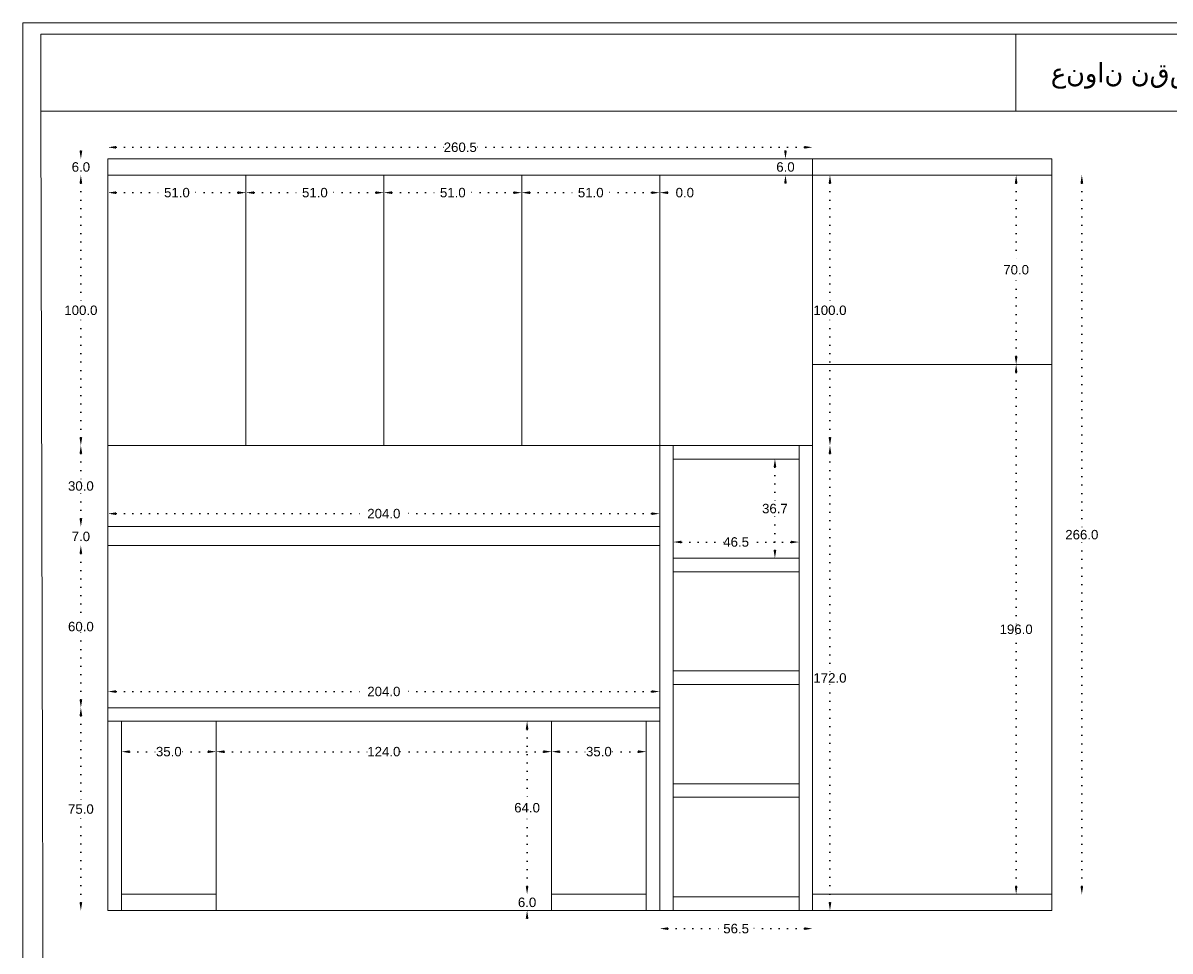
# Model space of a CAD drawing. Header units: inches. Extents: x 168 to 5693, y 62 to 1947.
# Drawn here: x 2000.8 to 2424.9, y 500.2 to 843.5 of the extents above; entities that cross this region are included whole.
import ezdxf

# ---------------------------------------------------------------- set-up
doc = ezdxf.new("R2010")
doc.units = ezdxf.units.IN
doc.header["$MEASUREMENT"] = 0
doc.linetypes.add('ACAD_ISO07W100', pattern=[3, 0, -3])
doc.styles.get("Standard").update_dxf_attribs({"font": 'arial.ttf'})
doc.dimstyles.get("Standard").update_dxf_attribs({"dimtxt": 3.5, "dimasz": 3, "dimexe": 0.18, "dimexo": 0.0625, "dimgap": 0.09, "dimtad": 0, "dimtih": 1, "dimtoh": 1, "dimdec": 1, "dimzin": 0, "dimdsep": 46, "dimtxsty": 'Standard', "dimcen": 0.09, "dimse1": 1, "dimse2": 1, "dimadec": 0, "dimazin": 0, "dimtfac": 1, "dimtdec": 1, "dimtofl": 0, "dimtmove": 0, "dimatfit": 3, "dimfxl": 1, "dimtolj": 1, "dimtzin": 0, "dimarcsym": 0})

# ---------------------------------------------------------------- blocks, each defined once
blk = doc.blocks.new('*D62')
at = {"color": 0, "linetype": 'ACAD_ISO07W100', "lineweight": -2, "transparency": 16777216}
for p, q in [((2299.13, 684.21), (2299.13, 603.09)), ((2299.13, 518.21), (2299.13, 599.33))]:
    blk.add_line(p, q, dxfattribs=at)
at = {"color": 0, "transparency": 16777216}
for points in [[(2298.63, 684.21), (2299.63, 684.21), (2299.13, 687.21)], [(2298.63, 518.21), (2299.63, 518.21), (2299.13, 515.21)]]:
    blk.add_solid(points, dxfattribs=at)
at = {"layer": 'Defpoints', "color": 0, "transparency": 16777216}
for p in [(2237.79, 687.21), (2299.13, 687.21), (2237.79, 515.21)]:
    blk.add_point(p, dxfattribs=at)
at = {"color": 0, "lineweight": 20, "transparency": 16777216, "insert": (2299.13, 601.21), "char_height": 3.5, "attachment_point": 5}
blk.add_mtext('\\A1;172.0', dxfattribs=at)
blk = doc.blocks.new('*D63')
at = {"color": 0, "linetype": 'ACAD_ISO07W100', "lineweight": -2, "transparency": 16777216}
for p, q in [((2035.19, 596.2), (2128.17, 596.2)), ((2233.19, 596.2), (2140.21, 596.2))]:
    blk.add_line(p, q, dxfattribs=at)
at = {"color": 0, "transparency": 16777216}
for points in [[(2035.19, 596.7), (2035.19, 595.7), (2032.19, 596.2)], [(2233.19, 596.7), (2233.19, 595.7), (2236.19, 596.2)]]:
    blk.add_solid(points, dxfattribs=at)
at = {"layer": 'Defpoints', "color": 0, "transparency": 16777216}
for p in [(2236.19, 596.2), (2032.19, 585.21), (2236.19, 585.21)]:
    blk.add_point(p, dxfattribs=at)
at = {"color": 0, "lineweight": 20, "transparency": 16777216, "insert": (2134.19, 596.2), "char_height": 3.5, "attachment_point": 5}
blk.add_mtext('\\A1;204.0', dxfattribs=at)
blk = doc.blocks.new('*D64')
at = {"color": 0, "linetype": 'ACAD_ISO07W100', "lineweight": -2, "transparency": 16777216}
for p, q in [((2040.19, 573.96), (2050.06, 573.96)), ((2069.19, 573.96), (2059.32, 573.96))]:
    blk.add_line(p, q, dxfattribs=at)
at = {"color": 0, "transparency": 16777216}
for points in [[(2040.19, 574.46), (2040.19, 573.46), (2037.19, 573.96)], [(2069.19, 574.46), (2069.19, 573.46), (2072.19, 573.96)]]:
    blk.add_solid(points, dxfattribs=at)
at = {"layer": 'Defpoints', "color": 0, "transparency": 16777216}
for p in [(2037.19, 585.21), (2072.19, 585.21), (2037.19, 573.96)]:
    blk.add_point(p, dxfattribs=at)
at = {"color": 0, "lineweight": 20, "transparency": 16777216, "insert": (2054.69, 573.96), "char_height": 3.5, "attachment_point": 5}
blk.add_mtext('\\A1;35.0', dxfattribs=at)
blk = doc.blocks.new('*D65')
at = {"color": 0, "linetype": 'ACAD_ISO07W100', "lineweight": -2, "transparency": 16777216}
for p, q in [((2075.19, 573.96), (2128.36, 573.96)), ((2193.19, 573.96), (2140.01, 573.96))]:
    blk.add_line(p, q, dxfattribs=at)
at = {"color": 0, "transparency": 16777216}
for points in [[(2075.19, 574.46), (2075.19, 573.46), (2072.19, 573.96)], [(2193.19, 574.46), (2193.19, 573.46), (2196.19, 573.96)]]:
    blk.add_solid(points, dxfattribs=at)
at = {"layer": 'Defpoints', "color": 0, "transparency": 16777216}
for p in [(2072.19, 585.21), (2196.19, 585.21), (2072.19, 573.96)]:
    blk.add_point(p, dxfattribs=at)
at = {"color": 0, "lineweight": 20, "transparency": 16777216, "insert": (2134.19, 573.96), "char_height": 3.5, "attachment_point": 5}
blk.add_mtext('\\A1;124.0', dxfattribs=at)
blk = doc.blocks.new('*D66')
at = {"color": 0, "linetype": 'ACAD_ISO07W100', "lineweight": -2, "transparency": 16777216}
for p, q in [((2199.19, 573.96), (2209.06, 573.96)), ((2228.19, 573.96), (2218.32, 573.96))]:
    blk.add_line(p, q, dxfattribs=at)
at = {"color": 0, "transparency": 16777216}
for points in [[(2199.19, 574.46), (2199.19, 573.46), (2196.19, 573.96)], [(2228.19, 574.46), (2228.19, 573.46), (2231.19, 573.96)]]:
    blk.add_solid(points, dxfattribs=at)
at = {"layer": 'Defpoints', "color": 0, "transparency": 16777216}
for p in [(2196.19, 585.21), (2231.19, 585.21), (2231.19, 573.96)]:
    blk.add_point(p, dxfattribs=at)
at = {"color": 0, "lineweight": 20, "transparency": 16777216, "insert": (2213.69, 573.96), "char_height": 3.5, "attachment_point": 5}
blk.add_mtext('\\A1;35.0', dxfattribs=at)
blk = doc.blocks.new('*D68')
at = {"color": 0, "linetype": 'ACAD_ISO07W100', "lineweight": -2, "transparency": 16777216}
for p, q in [((2022.18, 587.21), (2022.18, 554.59)), ((2022.18, 518.21), (2022.18, 550.83))]:
    blk.add_line(p, q, dxfattribs=at)
at = {"color": 0, "transparency": 16777216}
for points in [[(2021.68, 587.21), (2022.68, 587.21), (2022.18, 590.21)], [(2021.68, 518.21), (2022.68, 518.21), (2022.18, 515.21)]]:
    blk.add_solid(points, dxfattribs=at)
at = {"layer": 'Defpoints', "color": 0, "transparency": 16777216}
for p in [(2022.18, 590.21), (2032.19, 590.21), (2032.19, 515.21)]:
    blk.add_point(p, dxfattribs=at)
at = {"color": 0, "lineweight": 20, "transparency": 16777216, "insert": (2022.18, 552.71), "char_height": 3.5, "attachment_point": 5}
blk.add_mtext('\\A1;75.0', dxfattribs=at)
blk = doc.blocks.new('*D69')
at = {"color": 0, "linetype": 'ACAD_ISO07W100', "lineweight": -2, "transparency": 16777216}
for p, q in [((2022.18, 647.21), (2022.18, 622.09)), ((2022.18, 593.21), (2022.18, 618.33))]:
    blk.add_line(p, q, dxfattribs=at)
at = {"color": 0, "transparency": 16777216}
for points in [[(2021.68, 647.21), (2022.68, 647.21), (2022.18, 650.21)], [(2021.68, 593.21), (2022.68, 593.21), (2022.18, 590.21)]]:
    blk.add_solid(points, dxfattribs=at)
at = {"layer": 'Defpoints', "color": 0, "transparency": 16777216}
for p in [(2022.18, 650.21), (2032.19, 650.21), (2032.19, 590.21)]:
    blk.add_point(p, dxfattribs=at)
at = {"color": 0, "lineweight": 20, "transparency": 16777216, "insert": (2022.18, 620.21), "char_height": 3.5, "attachment_point": 5}
blk.add_mtext('\\A1;60.0', dxfattribs=at)
blk = doc.blocks.new('*D70')
at = {"color": 0, "linetype": 'ACAD_ISO07W100', "lineweight": -2, "transparency": 16777216}
for p, q in [((2022.18, 660.21), (2022.18, 663.21)), ((2022.18, 647.21), (2022.18, 644.21))]:
    blk.add_line(p, q, dxfattribs=at)
at = {"color": 0, "transparency": 16777216}
for points in [[(2021.68, 660.21), (2022.68, 660.21), (2022.18, 657.21)], [(2021.68, 647.21), (2022.68, 647.21), (2022.18, 650.21)]]:
    blk.add_solid(points, dxfattribs=at)
at = {"layer": 'Defpoints', "color": 0, "transparency": 16777216}
for p in [(2022.18, 657.21), (2032.19, 657.21), (2032.19, 650.21)]:
    blk.add_point(p, dxfattribs=at)
at = {"color": 0, "lineweight": 20, "transparency": 16777216, "insert": (2022.18, 653.55), "char_height": 3.5, "attachment_point": 5}
blk.add_mtext('\\A1;7.0', dxfattribs=at)
blk = doc.blocks.new('*D71')
at = {"color": 0, "linetype": 'ACAD_ISO07W100', "lineweight": -2, "transparency": 16777216}
for p, q in [((2022.18, 684.21), (2022.18, 674.09)), ((2022.18, 660.21), (2022.18, 670.33))]:
    blk.add_line(p, q, dxfattribs=at)
at = {"color": 0, "transparency": 16777216}
for points in [[(2021.68, 684.21), (2022.68, 684.21), (2022.18, 687.21)], [(2021.68, 660.21), (2022.68, 660.21), (2022.18, 657.21)]]:
    blk.add_solid(points, dxfattribs=at)
at = {"layer": 'Defpoints', "color": 0, "transparency": 16777216}
for p in [(2022.18, 687.21), (2032.19, 687.21), (2032.19, 657.21)]:
    blk.add_point(p, dxfattribs=at)
at = {"color": 0, "lineweight": 20, "transparency": 16777216, "insert": (2022.18, 672.21), "char_height": 3.5, "attachment_point": 5}
blk.add_mtext('\\A1;30.0', dxfattribs=at)
blk = doc.blocks.new('*D72')
at = {"color": 0, "linetype": 'ACAD_ISO07W100', "lineweight": -2, "transparency": 16777216}
for p, q in [((2022.18, 784.21), (2022.18, 739.09)), ((2022.18, 690.21), (2022.18, 735.33))]:
    blk.add_line(p, q, dxfattribs=at)
at = {"color": 0, "transparency": 16777216}
for points in [[(2021.68, 784.21), (2022.68, 784.21), (2022.18, 787.21)], [(2021.68, 690.21), (2022.68, 690.21), (2022.18, 687.21)]]:
    blk.add_solid(points, dxfattribs=at)
at = {"layer": 'Defpoints', "color": 0, "transparency": 16777216}
for p in [(2022.18, 787.21), (2292.69, 787.21), (2032.19, 687.21)]:
    blk.add_point(p, dxfattribs=at)
at = {"color": 0, "lineweight": 20, "transparency": 16777216, "insert": (2022.18, 737.21), "char_height": 3.5, "attachment_point": 5}
blk.add_mtext('\\A1;100.0', dxfattribs=at)
blk = doc.blocks.new('*D73')
at = {"color": 0, "linetype": 'ACAD_ISO07W100', "lineweight": -2, "transparency": 16777216}
for p, q in [((2282.68, 796.21), (2282.68, 799.21)), ((2282.68, 784.21), (2282.68, 781.21))]:
    blk.add_line(p, q, dxfattribs=at)
at = {"color": 0, "transparency": 16777216}
for points in [[(2282.18, 796.21), (2283.18, 796.21), (2282.68, 793.21)], [(2282.18, 784.21), (2283.18, 784.21), (2282.68, 787.21)]]:
    blk.add_solid(points, dxfattribs=at)
at = {"layer": 'Defpoints', "color": 0, "transparency": 16777216}
for p in [(2032.19, 793.21), (2282.68, 793.21), (2292.69, 787.21)]:
    blk.add_point(p, dxfattribs=at)
at = {"color": 0, "lineweight": 20, "transparency": 16777216, "insert": (2282.68, 790.21), "char_height": 3.5, "attachment_point": 5}
blk.add_mtext('\\A1;6.0', dxfattribs=at)
blk = doc.blocks.new('*D74')
at = {"color": 0, "linetype": 'ACAD_ISO07W100', "lineweight": -2, "transparency": 16777216}
for p, q in [((2035.19, 780.73), (2053.06, 780.73)), ((2080.19, 780.73), (2062.32, 780.73))]:
    blk.add_line(p, q, dxfattribs=at)
at = {"color": 0, "transparency": 16777216}
for points in [[(2035.19, 781.23), (2035.19, 780.23), (2032.19, 780.73)], [(2080.19, 781.23), (2080.19, 780.23), (2083.19, 780.73)]]:
    blk.add_solid(points, dxfattribs=at)
at = {"layer": 'Defpoints', "color": 0, "transparency": 16777216}
for p in [(2032.19, 793.21), (2083.19, 787.21), (2083.19, 780.73)]:
    blk.add_point(p, dxfattribs=at)
at = {"color": 0, "lineweight": 20, "transparency": 16777216, "insert": (2057.69, 780.73), "char_height": 3.5, "attachment_point": 5}
blk.add_mtext('\\A1;51.0', dxfattribs=at)
blk = doc.blocks.new('*D75')
at = {"color": 0, "linetype": 'ACAD_ISO07W100', "lineweight": -2, "transparency": 16777216}
for p, q in [((2086.19, 780.73), (2104.06, 780.73)), ((2131.19, 780.73), (2113.32, 780.73))]:
    blk.add_line(p, q, dxfattribs=at)
at = {"color": 0, "transparency": 16777216}
for points in [[(2086.19, 781.23), (2086.19, 780.23), (2083.19, 780.73)], [(2131.19, 781.23), (2131.19, 780.23), (2134.19, 780.73)]]:
    blk.add_solid(points, dxfattribs=at)
at = {"layer": 'Defpoints', "color": 0, "transparency": 16777216}
for p in [(2083.19, 787.21), (2134.19, 787.21), (2134.19, 780.73)]:
    blk.add_point(p, dxfattribs=at)
at = {"color": 0, "lineweight": 20, "transparency": 16777216, "insert": (2108.69, 780.73), "char_height": 3.5, "attachment_point": 5}
blk.add_mtext('\\A1;51.0', dxfattribs=at)
blk = doc.blocks.new('*D76')
at = {"color": 0, "linetype": 'ACAD_ISO07W100', "lineweight": -2, "transparency": 16777216}
for p, q in [((2137.19, 780.73), (2155.06, 780.73)), ((2182.19, 780.73), (2164.32, 780.73))]:
    blk.add_line(p, q, dxfattribs=at)
at = {"color": 0, "transparency": 16777216}
for points in [[(2137.19, 781.23), (2137.19, 780.23), (2134.19, 780.73)], [(2182.19, 781.23), (2182.19, 780.23), (2185.19, 780.73)]]:
    blk.add_solid(points, dxfattribs=at)
at = {"layer": 'Defpoints', "color": 0, "transparency": 16777216}
for p in [(2134.19, 787.21), (2185.19, 787.21), (2185.19, 780.73)]:
    blk.add_point(p, dxfattribs=at)
at = {"color": 0, "lineweight": 20, "transparency": 16777216, "insert": (2159.69, 780.73), "char_height": 3.5, "attachment_point": 5}
blk.add_mtext('\\A1;51.0', dxfattribs=at)
blk = doc.blocks.new('*D77')
at = {"color": 0, "linetype": 'ACAD_ISO07W100', "lineweight": -2, "transparency": 16777216}
for p, q in [((2188.19, 780.73), (2206.06, 780.73)), ((2233.19, 780.73), (2215.32, 780.73))]:
    blk.add_line(p, q, dxfattribs=at)
at = {"color": 0, "transparency": 16777216}
for points in [[(2188.19, 781.23), (2188.19, 780.23), (2185.19, 780.73)], [(2233.19, 781.23), (2233.19, 780.23), (2236.19, 780.73)]]:
    blk.add_solid(points, dxfattribs=at)
at = {"layer": 'Defpoints', "color": 0, "transparency": 16777216}
for p in [(2185.19, 787.21), (2236.19, 787.21), (2236.19, 780.73)]:
    blk.add_point(p, dxfattribs=at)
at = {"color": 0, "lineweight": 20, "transparency": 16777216, "insert": (2210.69, 780.73), "char_height": 3.5, "attachment_point": 5}
blk.add_mtext('\\A1;51.0', dxfattribs=at)
blk = doc.blocks.new('*D78')
at = {"color": 0, "linetype": 'ACAD_ISO07W100', "lineweight": -2, "transparency": 16777216}
for p, q in [((2233.19, 780.73), (2230.19, 780.73)), ((2239.19, 780.73), (2242.19, 780.73))]:
    blk.add_line(p, q, dxfattribs=at)
at = {"color": 0, "transparency": 16777216}
for points in [[(2233.19, 781.23), (2233.19, 780.23), (2236.19, 780.73)], [(2239.19, 781.23), (2239.19, 780.23), (2236.19, 780.73)]]:
    blk.add_solid(points, dxfattribs=at)
at = {"layer": 'Defpoints', "color": 0, "transparency": 16777216}
for p in [(2236.19, 787.21), (2236.19, 787.21), (2236.19, 780.73)]:
    blk.add_point(p, dxfattribs=at)
at = {"color": 0, "lineweight": 20, "transparency": 16777216, "insert": (2245.46, 780.73), "char_height": 3.5, "attachment_point": 5}
blk.add_mtext('\\A1;0.0', dxfattribs=at)
blk = doc.blocks.new('*D79')
at = {"color": 0, "linetype": 'ACAD_ISO07W100', "lineweight": -2, "transparency": 16777216}
for p, q in [((2278.78, 679.21), (2278.78, 665.74)), ((2278.78, 648.51), (2278.78, 661.98))]:
    blk.add_line(p, q, dxfattribs=at)
at = {"color": 0, "transparency": 16777216}
for points in [[(2278.28, 679.21), (2279.28, 679.21), (2278.78, 682.21)], [(2278.28, 648.51), (2279.28, 648.51), (2278.78, 645.51)]]:
    blk.add_solid(points, dxfattribs=at)
at = {"layer": 'Defpoints', "color": 0, "transparency": 16777216}
for p in [(2264.44, 682.21), (2264.44, 645.51), (2278.78, 645.51)]:
    blk.add_point(p, dxfattribs=at)
at = {"color": 0, "lineweight": 20, "transparency": 16777216, "insert": (2278.78, 663.86), "char_height": 3.5, "attachment_point": 5}
blk.add_mtext('\\A1;36.7', dxfattribs=at)
blk = doc.blocks.new('*D80')
at = {"color": 0, "linetype": 'ACAD_ISO07W100', "lineweight": -2, "transparency": 16777216}
for p, q in [((2392.25, 784.21), (2392.25, 656.09)), ((2392.25, 524.21), (2392.25, 652.33))]:
    blk.add_line(p, q, dxfattribs=at)
at = {"color": 0, "transparency": 16777216}
for points in [[(2391.75, 784.21), (2392.75, 784.21), (2392.25, 787.21)], [(2391.75, 524.21), (2392.75, 524.21), (2392.25, 521.21)]]:
    blk.add_solid(points, dxfattribs=at)
at = {"layer": 'Defpoints', "color": 0, "transparency": 16777216}
for p in [(2381.19, 787.21), (2381.19, 521.21), (2392.25, 521.21)]:
    blk.add_point(p, dxfattribs=at)
at = {"color": 0, "lineweight": 20, "transparency": 16777216, "insert": (2392.25, 654.21), "char_height": 3.5, "attachment_point": 5}
blk.add_mtext('\\A1;266.0', dxfattribs=at)
blk = doc.blocks.new('*D81')
at = {"color": 0, "linetype": 'ACAD_ISO07W100', "lineweight": -2, "transparency": 16777216}
for p, q in [((2187.15, 582.21), (2187.15, 555.09)), ((2187.15, 524.21), (2187.15, 551.33))]:
    blk.add_line(p, q, dxfattribs=at)
at = {"color": 0, "transparency": 16777216}
for points in [[(2186.65, 582.21), (2187.65, 582.21), (2187.15, 585.21)], [(2186.65, 524.21), (2187.65, 524.21), (2187.15, 521.21)]]:
    blk.add_solid(points, dxfattribs=at)
at = {"layer": 'Defpoints', "color": 0, "transparency": 16777216}
for p in [(2187.15, 585.21), (2196.19, 585.21), (2196.19, 521.21)]:
    blk.add_point(p, dxfattribs=at)
at = {"color": 0, "lineweight": 20, "transparency": 16777216, "insert": (2187.15, 553.21), "char_height": 3.5, "attachment_point": 5}
blk.add_mtext('\\A1;64.0', dxfattribs=at)
blk = doc.blocks.new('*D82')
at = {"color": 0, "linetype": 'ACAD_ISO07W100', "lineweight": -2, "transparency": 16777216}
for p, q in [((2187.15, 524.21), (2187.15, 527.21)), ((2187.15, 512.21), (2187.15, 509.21))]:
    blk.add_line(p, q, dxfattribs=at)
at = {"color": 0, "transparency": 16777216}
for points in [[(2186.65, 524.21), (2187.65, 524.21), (2187.15, 521.21)], [(2186.65, 512.21), (2187.65, 512.21), (2187.15, 515.21)]]:
    blk.add_solid(points, dxfattribs=at)
at = {"layer": 'Defpoints', "color": 0, "transparency": 16777216}
for p in [(2196.19, 521.21), (2187.15, 515.21), (2196.19, 515.21)]:
    blk.add_point(p, dxfattribs=at)
at = {"color": 0, "lineweight": 20, "transparency": 16777216, "insert": (2187.15, 518.21), "char_height": 3.5, "attachment_point": 5}
blk.add_mtext('\\A1;6.0', dxfattribs=at)
blk = doc.blocks.new('*D112')
at = {"color": 0, "linetype": 'ACAD_ISO07W100', "lineweight": -2, "transparency": 16777216}
for p, q in [((2367.96, 714.21), (2367.96, 621.09)), ((2367.96, 524.21), (2367.96, 617.33))]:
    blk.add_line(p, q, dxfattribs=at)
at = {"color": 0, "transparency": 16777216}
for points in [[(2367.46, 714.21), (2368.46, 714.21), (2367.96, 717.21)], [(2367.46, 524.21), (2368.46, 524.21), (2367.96, 521.21)]]:
    blk.add_solid(points, dxfattribs=at)
at = {"layer": 'Defpoints', "color": 0, "transparency": 16777216}
for p in [(2381.19, 717.21), (2367.96, 521.21), (2381.19, 521.21)]:
    blk.add_point(p, dxfattribs=at)
at = {"color": 0, "lineweight": 20, "transparency": 16777216, "insert": (2367.96, 619.21), "char_height": 3.5, "attachment_point": 5}
blk.add_mtext('\\A1;196.0', dxfattribs=at)
blk = doc.blocks.new('*D113')
at = {"color": 0, "linetype": 'ACAD_ISO07W100', "lineweight": -2, "transparency": 16777216}
for p, q in [((2367.96, 784.21), (2367.96, 754.09)), ((2367.96, 720.21), (2367.96, 750.33))]:
    blk.add_line(p, q, dxfattribs=at)
at = {"color": 0, "transparency": 16777216}
for points in [[(2367.46, 784.21), (2368.46, 784.21), (2367.96, 787.21)], [(2367.46, 720.21), (2368.46, 720.21), (2367.96, 717.21)]]:
    blk.add_solid(points, dxfattribs=at)
at = {"layer": 'Defpoints', "color": 0, "transparency": 16777216}
for p in [(2367.96, 787.21), (2381.19, 787.21), (2381.19, 717.21)]:
    blk.add_point(p, dxfattribs=at)
at = {"color": 0, "lineweight": 20, "transparency": 16777216, "insert": (2367.96, 752.21), "char_height": 3.5, "attachment_point": 5}
blk.add_mtext('\\A1;70.0', dxfattribs=at)
blk = doc.blocks.new('*D114')
at = {"color": 0, "linetype": 'ACAD_ISO07W100', "lineweight": -2, "transparency": 16777216}
for p, q in [((2299.13, 784.21), (2299.13, 739.09)), ((2299.13, 690.21), (2299.13, 735.33))]:
    blk.add_line(p, q, dxfattribs=at)
at = {"color": 0, "transparency": 16777216}
for points in [[(2298.63, 784.21), (2299.63, 784.21), (2299.13, 787.21)], [(2298.63, 690.21), (2299.63, 690.21), (2299.13, 687.21)]]:
    blk.add_solid(points, dxfattribs=at)
at = {"layer": 'Defpoints', "color": 0, "transparency": 16777216}
for p in [(2292.69, 787.21), (2299.13, 787.21), (2292.69, 687.21)]:
    blk.add_point(p, dxfattribs=at)
at = {"color": 0, "lineweight": 20, "transparency": 16777216, "insert": (2299.13, 737.21), "char_height": 3.5, "attachment_point": 5}
blk.add_mtext('\\A1;100.0', dxfattribs=at)
blk = doc.blocks.new('*D120')
at = {"color": 0, "linetype": 'ACAD_ISO07W100', "lineweight": -2, "transparency": 16777216}
for p, q in [((2022.18, 796.21), (2022.18, 799.21)), ((2022.18, 784.21), (2022.18, 781.21))]:
    blk.add_line(p, q, dxfattribs=at)
at = {"color": 0, "transparency": 16777216}
for points in [[(2021.68, 796.21), (2022.68, 796.21), (2022.18, 793.21)], [(2021.68, 784.21), (2022.68, 784.21), (2022.18, 787.21)]]:
    blk.add_solid(points, dxfattribs=at)
at = {"layer": 'Defpoints', "color": 0, "transparency": 16777216}
for p in [(2022.18, 793.21), (2032.19, 793.21), (2032.19, 787.21)]:
    blk.add_point(p, dxfattribs=at)
at = {"color": 0, "lineweight": 20, "transparency": 16777216, "insert": (2022.18, 790.21), "char_height": 3.5, "attachment_point": 5}
blk.add_mtext('\\A1;6.0', dxfattribs=at)
blk = doc.blocks.new('*D193')
at = {"color": 0, "linetype": 'ACAD_ISO07W100', "lineweight": -2, "transparency": 16777216}
for p, q in [((2035.19, 662), (2128.17, 662)), ((2233.19, 662), (2140.21, 662))]:
    blk.add_line(p, q, dxfattribs=at)
at = {"color": 0, "transparency": 16777216}
for points in [[(2035.19, 662.5), (2035.19, 661.5), (2032.19, 662)], [(2233.19, 662.5), (2233.19, 661.5), (2236.19, 662)]]:
    blk.add_solid(points, dxfattribs=at)
at = {"layer": 'Defpoints', "color": 0, "transparency": 16777216}
for p in [(2236.19, 662), (2032.19, 657.21), (2236.19, 657.21)]:
    blk.add_point(p, dxfattribs=at)
at = {"color": 0, "lineweight": 20, "transparency": 16777216, "insert": (2134.19, 662), "char_height": 3.5, "attachment_point": 5}
blk.add_mtext('\\A1;204.0', dxfattribs=at)
blk = doc.blocks.new('*D194')
at = {"color": 0, "linetype": 'ACAD_ISO07W100', "lineweight": -2, "transparency": 16777216}
for p, q in [((2239.19, 508.5), (2259.79, 508.5)), ((2289.69, 508.5), (2269.09, 508.5))]:
    blk.add_line(p, q, dxfattribs=at)
at = {"color": 0, "transparency": 16777216}
for points in [[(2239.19, 509), (2239.19, 508), (2236.19, 508.5)], [(2289.69, 509), (2289.69, 508), (2292.69, 508.5)]]:
    blk.add_solid(points, dxfattribs=at)
at = {"layer": 'Defpoints', "color": 0, "transparency": 16777216}
for p in [(2236.19, 515.21), (2292.69, 515.21), (2236.19, 508.5)]:
    blk.add_point(p, dxfattribs=at)
at = {"color": 0, "lineweight": 20, "transparency": 16777216, "insert": (2264.44, 508.5), "char_height": 3.5, "attachment_point": 5}
blk.add_mtext('\\A1;56.5', dxfattribs=at)
blk = doc.blocks.new('*D195')
at = {"color": 0, "linetype": 'ACAD_ISO07W100', "lineweight": -2, "transparency": 16777216}
for p, q in [((2244.19, 651.5), (2259.72, 651.5)), ((2284.69, 651.5), (2269.16, 651.5))]:
    blk.add_line(p, q, dxfattribs=at)
at = {"color": 0, "transparency": 16777216}
for points in [[(2244.19, 652), (2244.19, 651), (2241.19, 651.5)], [(2284.69, 652), (2284.69, 651), (2287.69, 651.5)]]:
    blk.add_solid(points, dxfattribs=at)
at = {"layer": 'Defpoints', "color": 0, "transparency": 16777216}
for p in [(2287.69, 651.5), (2241.19, 645.51), (2287.69, 645.51)]:
    blk.add_point(p, dxfattribs=at)
at = {"color": 0, "lineweight": 20, "transparency": 16777216, "insert": (2264.44, 651.5), "char_height": 3.5, "attachment_point": 5}
blk.add_mtext('\\A1;46.5', dxfattribs=at)
blk = doc.blocks.new('*D296')
at = {"color": 0, "linetype": 'ACAD_ISO07W100', "lineweight": -2, "transparency": 16777216}
for p, q in [((2035.19, 797.5), (2156.4, 797.5)), ((2289.69, 797.5), (2168.48, 797.5))]:
    blk.add_line(p, q, dxfattribs=at)
at = {"color": 0, "transparency": 16777216}
for points in [[(2035.19, 798), (2035.19, 797), (2032.19, 797.5)], [(2289.69, 798), (2289.69, 797), (2292.69, 797.5)]]:
    blk.add_solid(points, dxfattribs=at)
at = {"layer": 'Defpoints', "color": 0, "transparency": 16777216}
for p in [(2292.69, 797.5), (2032.19, 793.21), (2292.69, 793.21)]:
    blk.add_point(p, dxfattribs=at)
at = {"color": 0, "lineweight": 20, "transparency": 16777216, "insert": (2162.44, 797.5), "char_height": 3.5, "attachment_point": 5}
blk.add_mtext('\\A1;260.5', dxfattribs=at)

msp = doc.modelspace()

# ---------------------------------------------------------------- linework, layer by layer
at = {"lineweight": 20}
for p, q in [((2381.19, 793.21), (2032.19, 793.21)), ((2032.19, 515.21), (2032.19, 793.21)), ((2292.69, 793.21), (2292.69, 515.21)), ((2381.19, 515.21), (2381.19, 793.21)), ((2292.69, 787.21), (2032.19, 787.21)), ((2083.19, 687.21), (2083.19, 787.21)), ((2134.19, 687.21), (2134.19, 787.21)), ((2185.19, 787.21), (2185.19, 687.21)), ((2236.19, 787.21), (2236.19, 515.21)), ((2381.19, 787.21), (2292.69, 787.21)), ((2381.19, 717.21), (2292.69, 717.21)), ((2292.69, 687.21), (2032.19, 687.21)), ((2241.19, 687.21), (2241.19, 515.21)), ((2287.69, 687.21), (2287.69, 515.21)), ((2287.69, 682.21), (2241.19, 682.21)), ((2236.19, 657.21), (2032.19, 657.21)), ((2236.19, 650.21), (2032.19, 650.21)), ((2287.69, 645.51), (2241.19, 645.51)), ((2287.69, 640.51), (2241.19, 640.51)), ((2287.69, 603.81), (2241.19, 603.81)), ((2287.69, 598.81), (2241.19, 598.81)), ((2236.19, 590.21), (2032.19, 590.21)), ((2236.19, 585.21), (2032.19, 585.21)), ((2037.19, 515.21), (2037.19, 585.21)), ((2072.19, 515.21), (2072.19, 585.21)), ((2196.19, 585.21), (2196.19, 515.21)), ((2231.19, 585.21), (2231.19, 515.21)), ((2287.69, 562.11), (2241.19, 562.11)), ((2287.69, 557.11), (2241.19, 557.11)), ((2072.19, 521.21), (2037.19, 521.21)), ((2072.19, 515.21), (2072.19, 521.21)), ((2196.19, 515.21), (2196.19, 521.21)), ((2196.19, 521.21), (2231.19, 521.21)), ((2287.69, 520.21), (2241.19, 520.21)), ((2381.19, 521.21), (2292.69, 521.21)), ((2381.19, 515.21), (2032.19, 515.21))]:
    msp.add_line(p, q, dxfattribs=at)
for points in [[(2000.76, 243.76), (2848.97, 243.76), (2848.97, 843.51), (2000.76, 843.51)], [(2007.37, 839.39), (2367.89, 839.39), (2367.89, 810.83), (2007.37, 810.83)], [(2367.89, 810.83), (2839.44, 810.83), (2839.44, 839.39), (2367.89, 839.39)], [(2008.71, 269.88), (2840.79, 269.88), (2839.44, 810.83), (2007.37, 810.83)]]:
    msp.add_lwpolyline(points, close=True, dxfattribs=at)

# ---------------------------------------------------------------- texts
at = {"lineweight": 20, "insert": (2380.79, 828.73), "char_height": 7.1889, "attachment_point": 1}
msp.add_mtext_dynamic_manual_height_columns('{\\fArial|b0|i0|c178|p34;عنوان نقشه}:', width=84.6495, gutter_width=517.25, heights=[0], dxfattribs=at)

# ---------------------------------------------------------------- dimensions: what is measured, and where the dimension line sits
at = {"lineweight": 20}
for base, p1, p2, angle, picture, middle in [((2022.18, 793.21), (2032.19, 787.21), (2032.19, 793.21), 90, '*D120', (2022.18, 790.21)), ((2282.68, 793.21), (2292.69, 787.21), (2032.19, 793.21), 270, '*D73', (2282.68, 790.21)), ((2022.18, 787.21), (2032.19, 687.21), (2292.69, 787.21), 270, '*D72', (2022.18, 737.21)), ((2299.13, 787.21), (2292.69, 687.21), (2292.69, 787.21), 90, '*D114', (2299.13, 737.21)), ((2367.96, 787.21), (2381.19, 717.21), (2381.19, 787.21), 90, '*D113', (2367.96, 752.21)), ((2392.25, 521.21), (2381.19, 787.21), (2381.19, 521.21), 90, '*D80', (2392.25, 654.21)), ((2367.96, 521.21), (2381.19, 717.21), (2381.19, 521.21), 90, '*D112', (2367.96, 619.21)), ((2022.18, 687.21), (2032.19, 657.21), (2032.19, 687.21), 270, '*D71', (2022.18, 672.21)), ((2278.78, 645.51), (2264.44, 682.21), (2264.44, 645.51), 90, '*D79', (2278.78, 663.86)), ((2022.18, 650.21), (2032.19, 590.21), (2032.19, 650.21), 270, '*D69', (2022.18, 620.21)), ((2022.18, 590.21), (2032.19, 515.21), (2032.19, 590.21), 270, '*D68', (2022.18, 552.71)), ((2187.15, 585.21), (2196.19, 521.21), (2196.19, 585.21), 270, '*D81', (2187.15, 553.21)), ((2187.15, 515.21), (2196.19, 521.21), (2196.19, 515.21), 90, '*D82', (2187.15, 518.21))]:
    dim = msp.add_linear_dim(base=base, p1=p1, p2=p2, angle=angle, dimstyle='Standard', dxfattribs=at)
    dim.commit()
    dim.dimension.update_dxf_attribs({"geometry": picture, "text_midpoint": middle})
for base, p1, p2, picture, middle in [((2292.69, 797.5), (2032.19, 793.21), (2292.69, 793.21), '*D296', (2162.44, 797.5)), ((2083.19, 780.73), (2032.19, 793.21), (2083.19, 787.21), '*D74', (2057.69, 780.73)), ((2134.19, 780.73), (2083.19, 787.21), (2134.19, 787.21), '*D75', (2108.69, 780.73)), ((2185.19, 780.73), (2134.19, 787.21), (2185.19, 787.21), '*D76', (2159.69, 780.73)), ((2236.19, 780.73), (2185.19, 787.21), (2236.19, 787.21), '*D77', (2210.69, 780.73)), ((2236.18868111, 780.72508829), (2236.18868111, 787.21105183), (2236.18868111, 787.21105183), '*D78', (2245.45876297, 780.72508829)), ((2236.19, 662), (2032.19, 657.21), (2236.19, 657.21), '*D193', (2134.19, 662)), ((2287.69, 651.5), (2241.19, 645.51), (2287.69, 645.51), '*D195', (2264.44, 651.5)), ((2037.19, 573.96), (2072.19, 585.21), (2037.19, 585.21), '*D64', (2054.69, 573.96)), ((2072.19, 573.96), (2196.19, 585.21), (2072.19, 585.21), '*D65', (2134.19, 573.96)), ((2231.19, 573.96), (2196.19, 585.21), (2231.19, 585.21), '*D66', (2213.69, 573.96)), ((2236.19, 508.5), (2292.69, 515.21), (2236.19, 515.21), '*D194', (2264.44, 508.5))]:
    dim = msp.add_linear_dim(base=base, p1=p1, p2=p2, dimstyle='Standard', dxfattribs=at)
    dim.commit()
    dim.dimension.update_dxf_attribs({"geometry": picture, "text_midpoint": middle})
for base, p1, p2, picture, middle in [((2299.13, 687.21), (2237.79, 515.21), (2237.79, 687.21), '*D62', (2299.13, 601.21)), ((2022.18, 657.21), (2032.19, 650.21), (2032.19, 657.21), '*D70', (2022.18, 653.55))]:
    dim = msp.add_linear_dim(base=base, p1=p1, p2=p2, angle=270, dimstyle='Standard', dxfattribs=at)
    dim.commit()
    dim.dimension.update_dxf_attribs({"geometry": picture, "text_midpoint": middle, "dimtype": 160})
dim = msp.add_linear_dim(base=(2236.19, 596.2), p1=(2032.19, 585.21), p2=(2236.19, 585.21), dimstyle='Standard', dxfattribs=at)
dim.commit()
dim.dimension.update_dxf_attribs({"geometry": '*D63', "text_midpoint": (2134.19, 596.2), "dimtype": 160})

doc.saveas('drawing.dxf')
